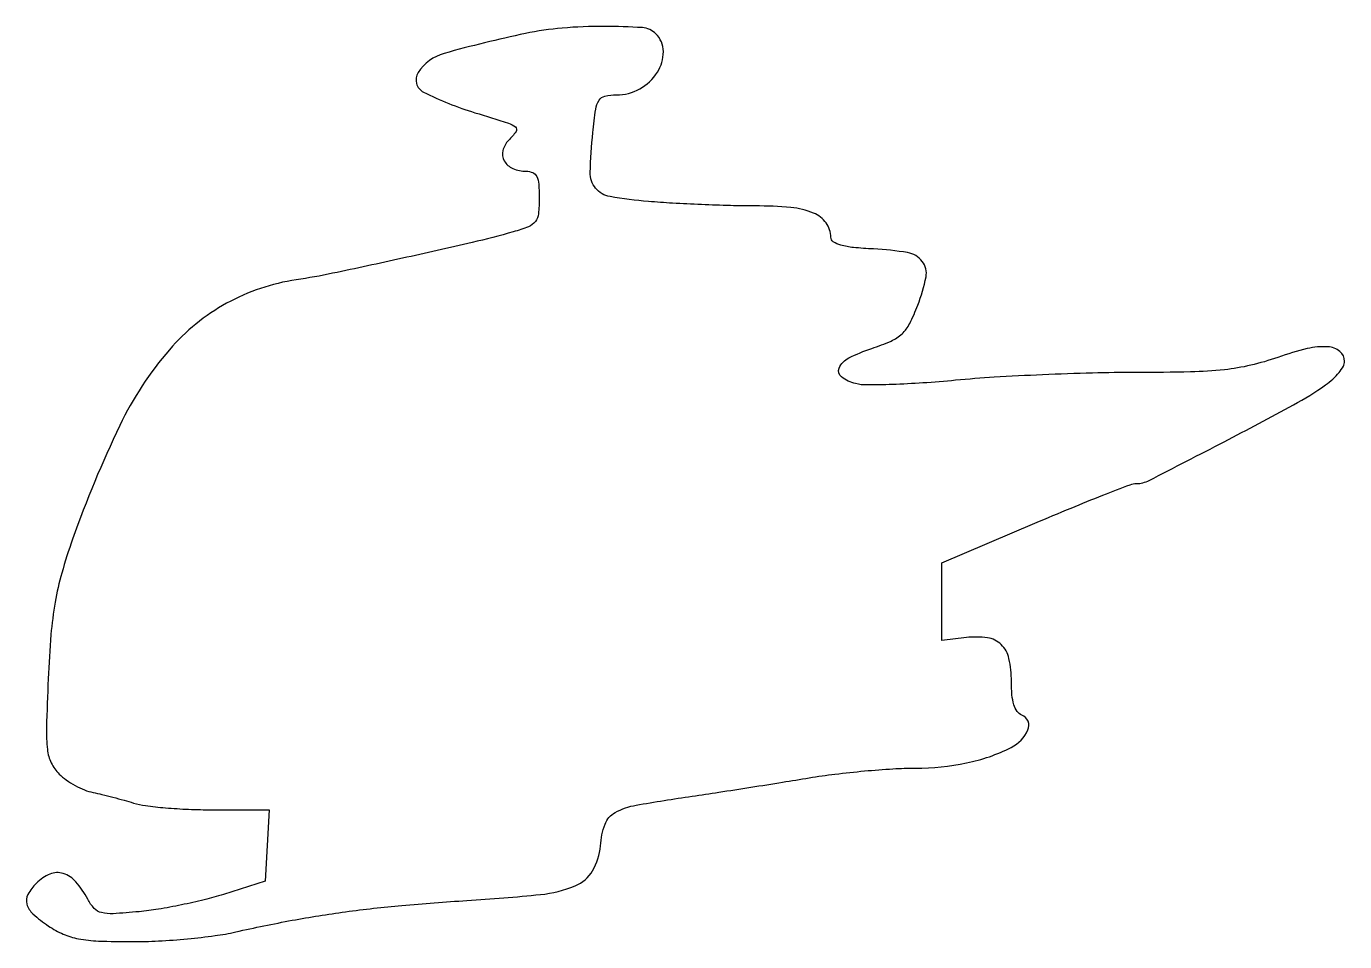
# Model space of a CAD drawing. Extents: x 0 to 190, y 0 to 132.
import ezdxf

# ---------------------------------------------------------------- set-up
doc = ezdxf.new("R2010")
doc.units = 0

msp = doc.modelspace()

# ---------------------------------------------------------------- linework, layer by layer
msp.add_lwpolyline([(72, 130.836765, 0.016007), (60.295616, 127.974164, 0.184708), (56.560991, 125.20992, 0.444073), (57.329426, 122.406218, 0.042554), (64.718425, 119.434356, -0.002624), (69.546352, 117.927173, -0.095105), (70.565018, 117.374, -0.392468), (70.654924, 116.715448, -0.043299), (69.58453, 115.441673, 0.137601), (68.756773, 113.968467, 0.191684), (68.966085, 112.486835, 0.164043), (70.199052, 111.391195, 0.100664), (72.122445, 111, -0.107361), (73.053413, 110.79777, -0.173773), (73.627761, 110.238705, -0.094672), (73.922938, 109.155272, -0.019304), (74, 107.16006, -0.025064), (73.88519, 104.871162, -0.139101), (73.436752, 103.737452, -0.137188), (72.456582, 102.99998, -0.024137), (70.25, 102.258706, -0.011849), (64.333162, 100.73445, -0.002726), (54.279699, 98.454798, -0.002517), (44.239789, 96.288645, -0.01525), (39, 95.35158, 0.089741), (28.971212, 91.967151, 0.088889), (20.726041, 85.275225, 0.066056), (13.585043, 74.370469, 0.02708), (6.784742, 58, 0.015663), (5.227762, 53.109854, 0.026048), (4.2638, 48.894952, 0.022936), (3.670614, 44.245214, 0.0093), (3.272055, 37.869011, 0.004007), (3.018347, 30.787683, 0.035682), (3.153989, 27.673992, 0.083671), (3.707354, 25.762725, 0.084355), (4.855553, 24.144447, 0.043503), (5.859325, 23.301644, 0.028129), (7.149425, 22.501325, 0.028239), (8.509438, 21.85682, 0.046771), (9.724564, 21.490753, -0.009157), (11.007924, 21.2072, -0.004865), (12.586821, 20.811607, -0.00484), (14.193316, 20.375791, -0.007492), (15.570998, 19.965317, 0.044277), (17.274211, 19.591489, 0.01059), (20.157823, 19.283562, 0.010801), (23.496709, 19.070918, 0.0105), (26.873258, 19), (35.104519, 19), (34.80226, 13.863088), (34.5, 8.726177), (28.5, 6.81578, -0.016461), (25.757651, 6.041046, -0.009888), (22.458057, 5.294047, -0.009897), (19.143375, 4.680358, -0.016992), (16.357216, 4.318098, -0.008732), (12.613686, 4.026068, -0.074805), (10.944555, 4.17492, -0.147469), (9.894487, 4.791728, -0.065537), (8.957512, 6.115407, 0.055902), (7.257235, 8.617948, 0.140622), (5.433806, 9.820215, 0.175868), (3.526229, 9.73494, 0.098453), (1.571429, 8.428571, 0.071132), (0.353096, 6.803692, 0.196717), (0.195129, 5.410135, 0.14272), (1.077553, 3.99991, 0.032621), (3.318713, 2.25, 0.046434), (5.443493, 1.075654, 0.056892), (7.610446, 0.409032, 0.037222), (10.515828, 0.08705, 0.008991), (15.356364, 0, 0.013477), (19.153641, 0.102373, 0.009951), (23.346636, 0.412414, 0.010072), (27.299973, 0.864471, 0.022129), (30.294484, 1.403962, -0.009927), (38.408437, 3.071089, -0.011921), (46.102617, 4.30447, -0.011256), (54.203649, 5.220479, -0.007376), (63.572199, 5.92756, 0.010139), (74.173293, 6.7866, 0.072003), (79.164238, 8.03388, 0.163364), (81.685615, 10.212141, 0.116097), (82.809819, 13.804962, -0.068709), (83.471338, 16.919363, -0.183872), (84.926035, 18.61118, -0.081038), (87.953814, 19.665933, -0.007111), (96, 20.958377, 0.001599), (99.861178, 21.535004, 0.000946), (104.465041, 22.246517, 0.000946), (109.057445, 22.974066, 0.001626), (112.88099, 23.599994, -0.011048), (116.595479, 24.13642, -0.007542), (120.836818, 24.588748, -0.007604), (124.941556, 24.901129, -0.015188), (128.195609, 25, 0.050747), (135.55258, 25.74862, 0.065119), (141.976955, 27.969749, 0.175444), (144.39039, 30.506363, 0.427976), (143.5, 32.638374, -0.152115), (142.840542, 33.159035, -0.075238), (142.371506, 34.129112, -0.052202), (142.088325, 35.556399, -0.022892), (142, 37.484544, 0.052763), (141.650576, 40.78656, 0.147798), (140.538267, 42.801836, 0.159396), (138.559494, 43.77449, 0.064325), (135.513773, 43.811815), (132, 43.401601), (132, 48.984613), (132, 54.567624), (145.379442, 60.283812, -0.003115), (150.596116, 62.474237, -0.004632), (155.192241, 64.32087, -0.002112), (159.12379, 65.83923, -0.091335), (159.996562, 66, 0.119124), (161.85122, 66.448229, 0.001523), (172.629204, 72.022508, 0.004032), (182.625527, 77.334084, 0.029216), (187.25, 80.200595, 0.032654), (188.302433, 81.049209, 0.036681), (189.192187, 81.997449, 0.039631), (189.814654, 82.905285, 0.131199), (190, 83.599479, 0.228175), (189.306976, 85.039036, 0.154518), (187.5777, 85.703493, 0.075137), (184.619125, 85.437231, 0.024014), (180.371947, 84.180143, -0.026276), (176.467995, 83.043807, -0.031073), (172.678401, 82.39883, -0.021129), (167.814072, 82.086096, -0.005488), (159.969852, 82, 0.006483), (153.68731, 81.918537, 0.004322), (146.49363, 81.669704, 0.004352), (139.519388, 81.307242, 0.008507), (133.971027, 80.875589, -0.006816), (129.24828, 80.492096, -0.008506), (124.853445, 80.270492, -0.007093), (121.172871, 80.199876, -0.062808), (119.563759, 80.394642, -0.097929), (117.52965, 81.355093, -0.354647), (117.196512, 82.644667, -0.170553), (118.594908, 84.096454, -0.036414), (121.879556, 85.459995, 0.022998), (124.678973, 86.535076, 0.085569), (126.249308, 87.571514, 0.088025), (127.358786, 89.058251, 0.025178), (128.523424, 91.700507, 0.041971), (129.703024, 95.788573, 0.219465), (129.171305, 98.00885, 0.18633), (127.047265, 99.268315, 0.029606), (122.146024, 99.797717, -0.012075), (119.251247, 100.008106, -0.042504), (117.416623, 100.345091, -0.077781), (116.355003, 100.821555, -0.253661), (116, 101.476289, 0.159724), (115.321177, 103.547063, 0.13698), (113.50892, 104.968099, 0.076036), (110.24762, 105.769446, 0.022294), (105.079449, 106, -0.00652), (101.55309, 106.045982, -0.003899), (97.362516, 106.187992, -0.003902), (93.191752, 106.394514, -0.006763), (89.730906, 106.639971, -0.020248), (84.191237, 107.33505, -0.183514), (82.122348, 108.542529, -0.178493), (81.346138, 110.836764, -0.018958), (81.718202, 116.558585, -0.009819), (82.133992, 119.93626, -0.105192), (82.607054, 121.225278, -0.201827), (83.456075, 121.820125, -0.053261), (85.139903, 122, 0.12792), (88.467612, 122.865524, 0.123194), (91.007313, 125.250874, 0.145692), (91.872842, 128.235787, 0.197063), (90.8, 130.8, 0.181788), (88.851176, 131.683766, 0.016038), (83.35225, 131.87096, 0.021712), (77.316946, 131.620588, 0.030754)], format="xyb", close=True)

doc.saveas('drawing.dxf')
